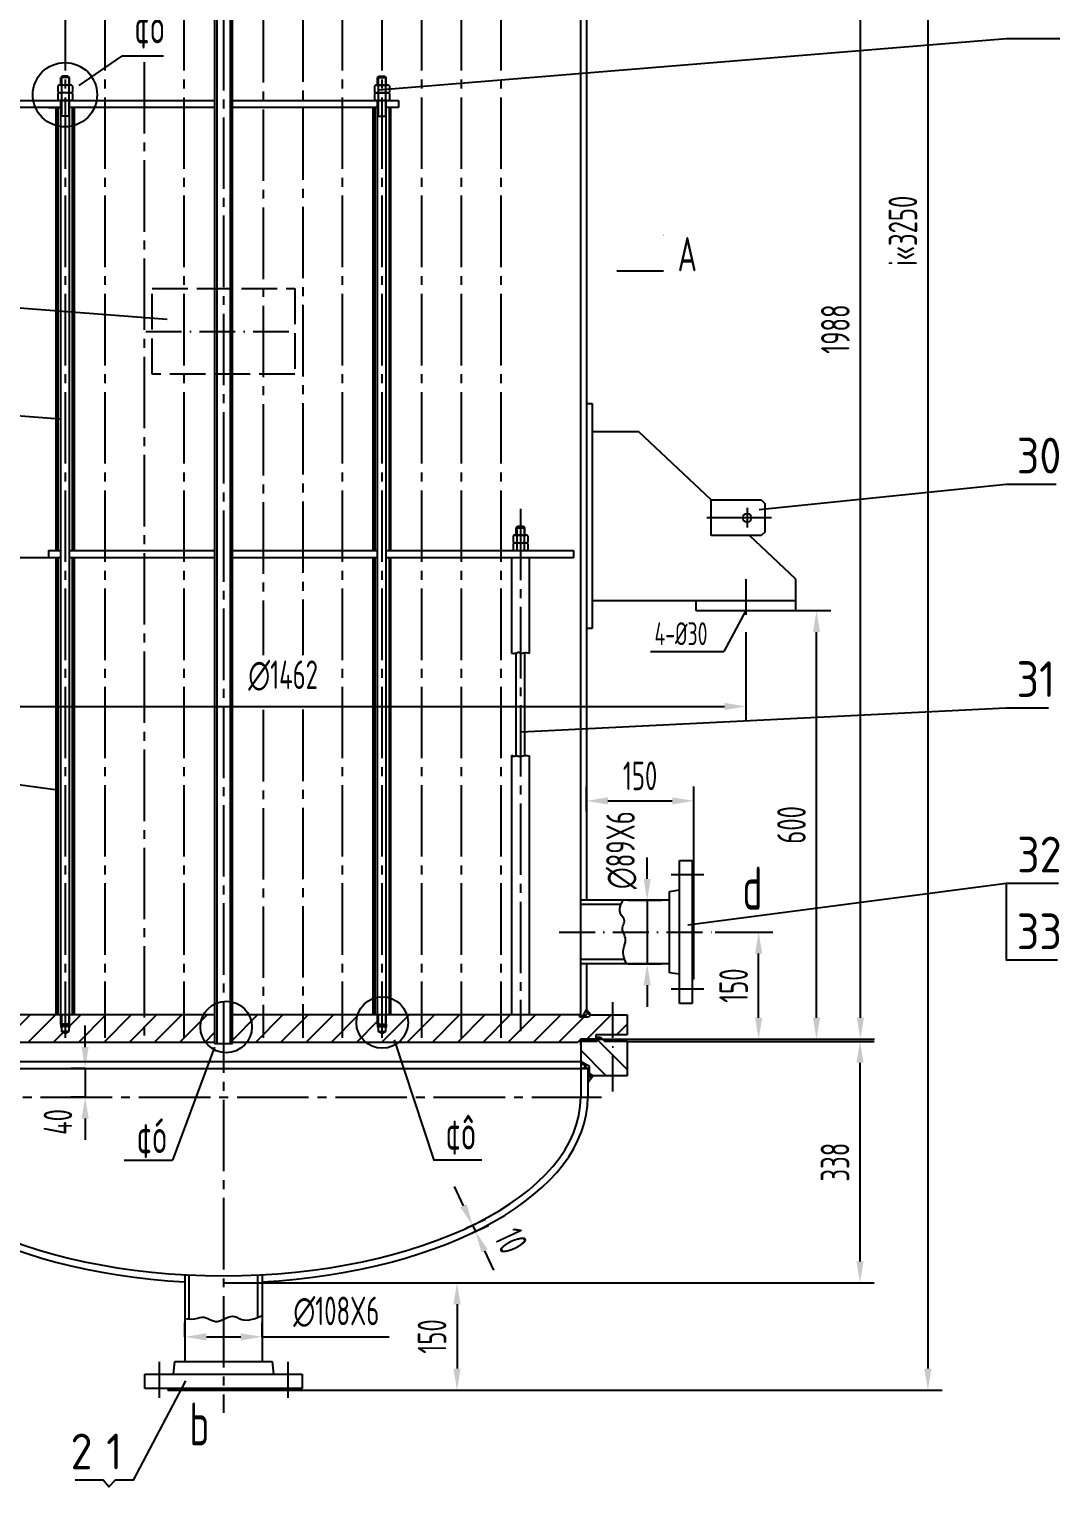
# Model space of a CAD drawing. Extents: x 100 to 6067, y 30 to 8440.
# Drawn here: x 1549 to 2992, y 3656 to 5696 of the extents above; entities that cross this region are included whole.
import ezdxf
from ezdxf.enums import TextEntityAlignment as Align

# ---------------------------------------------------------------- set-up
doc = ezdxf.new("R2010")
doc.units = 0
doc.header["$LTSCALE"] = 10
for name, pattern in [('GEN3', [6.25, 5, -1.25]), ('GEN7', [13.75, 10, -1.25, 1.25, -1.25]), ('GEN7A', [7.5, 5, -1.25, 0, -1.25])]:
    doc.linetypes.add(name, pattern=pattern)
doc.layers.get('0').update_dxf_attribs({"linetype": 'CONTINUOUS'})
doc.layers.get('DEFPOINTS').update_dxf_attribs({"linetype": 'CONTINUOUS'})
for name, color, linetype in [('0N', 7, 'CONTINUOUS'), ('3', 6, 'GEN3'), ('4', 3, 'CONTINUOUS'), ('5', 3, 'CONTINUOUS'), ('6', 2, 'CONTINUOUS'), ('7', 4, 'GEN7'), ('7A', 4, 'GEN7A'), ('8', 1, 'CONTINUOUS')]:
    doc.layers.add(name, color=color, linetype=linetype)
doc.styles.add('HZ', font='geniso', dxfattribs={"width": 0.7, "bigfont": 'hztxt'})
doc.styles.get("Standard").update_dxf_attribs({"font": 'geniso.shx', "bigfont": 'hztxt.shx'})
doc.dimstyles.new('GEN-ISO', dxfattribs={"dimscale": 10, "dimtxt": 4, "dimasz": 3, "dimexe": 2, "dimexo": 0, "dimgap": 1.5, "dimtad": 3, "dimzin": 1, "dimtxsty": 'HZ', "dimcen": 0, "dimclrd": 256, "dimclre": 256, "dimclrt": 2, "dimazin": 3, "dimtp": 0.1, "dimtm": 0.1, "dimtfac": 0.71, "dimtdec": 3, "dimtofl": 0, "dimtmove": 0, "dimatfit": 3, "dimtzin": 0})

# ---------------------------------------------------------------- blocks, each defined once
blk = doc.blocks.new('GENPOS13')
at = {"color": 0}
blk.add_attdef('1GENPOS', (0, 0), '', height=1, dxfattribs=at)
at = {"color": 0, "flags": 1}
for tag, p in [('2GENPOS', (0, -1.5)), ('3GENPOS', (0, -3)), ('4GENPOS', (0, -4.5)), ('5GENPOS', (0, -6)), ('6GENPOS', (0, -7.5)), ('7GENPOS', (0, -9)), ('8GENPOS', (0, -10.5)), ('10GENPOS', (0, -13.5)), ('9GENPOS', (0, -12)), ('11GENPOS', (0, -15)), ('12GENPOS', (0, -16.5)), ('13GENPOS', (0, -18)), ('14GENPOS', (0, -19.5)), ('15GENPOS', (0, -21)), ('16GENPOS', (0, -22.5)), ('17GENPOS', (0, -24)), ('18GENPOS', (0, -25.5)), ('19GENPOS', (0, -27)), ('20GENPOS', (0, -28.5)), ('21GENPOS', (0, -30)), ('22GENPOS', (0, -31.5)), ('23GENPOS', (0, -33)), ('0GENPOS', (0, -34.5))]:
    blk.add_attdef(tag, p, '', height=1, dxfattribs=at)
blk = doc.blocks.new('*X198')
at = {"color": 0}
for p, q in [((7624.2, 6528.2), (7629.7, 6533.6)), ((7629.7, 6526.6), (7624.4, 6531.9)), ((7629.7, 6533.7), (7627.3, 6536)), ((7629.3, 6526.2), (7629.7, 6526.6))]:
    blk.add_line(p, q, dxfattribs=at)
blk = doc.blocks.new('*X196')
at = {"color": 0}
for p, q in [((7632.7, 6438.7), (7626.4, 6445)), ((7628.6, 6440.6), (7635.2, 6447.2)), ((7635.3, 6443.2), (7631.3, 6447.2))]:
    blk.add_line(p, q, dxfattribs=at)
blk = doc.blocks.new('*X199')
at = {"color": 0}
for p, q in [((7627.7, 6517.5), (7629.4, 6519.2)), ((7639.7, 6509.6), (7630, 6519.2)), ((7631.3, 6514.1), (7636.4, 6519.2)), ((7635.8, 6511.5), (7639.7, 6515.4)), ((7639.7, 6516.6), (7637.1, 6519.2))]:
    blk.add_line(p, q, dxfattribs=at)
blk = doc.blocks.new('*X197')
at = {"color": 0}
for p, q in [((7617.7, 6479.2), (7619.7, 6481.2)), ((7637.7, 6479), (7635.5, 6481.2))]:
    blk.add_line(p, q, dxfattribs=at)
blk = doc.blocks.new('*D201')
at = {"linetype": 'BYBLOCK'}
for p, q in [((8732.6, 4714.7), (8732.6, 4744.7)), ((8706.1, 4684.7), (8752.6, 4684.7)), ((8732.6, 4684.7), (8732.6, 4595.7)), ((8706.1, 4595.7), (8752.6, 4595.7)), ((8732.6, 4565.7), (8732.6, 4535.7))]:
    blk.add_line(p, q, dxfattribs=at)
for points in [[(8727.6, 4714.7), (8737.6, 4714.7), (8732.6, 4684.7)], [(8727.6, 4565.7), (8737.6, 4565.7), (8732.6, 4595.7)]]:
    blk.add_solid(points, dxfattribs=at)
at = {"layer": 'DEFPOINTS', "color": 0, "linetype": 'BYBLOCK'}
for p in [(8706.1, 4684.7), (8706.1, 4595.7), (8732.6, 4595.7)]:
    blk.add_point(p, dxfattribs=at)
at = {"color": 2, "linetype": 'BYBLOCK', "insert": (8696.6, 4754.9), "char_height": 40, "attachment_point": 5, "rotation": 90, "style": 'HZ'}
blk.add_mtext('∅89X6', dxfattribs=at)
blk = doc.blocks.new('*D206')
at = {"linetype": 'BYBLOCK'}
for p, q in [((2158.9, 5095.2), (2158.9, 5129.4)), ((2308.9, 4991.8), (2308.9, 5129.4)), ((2188.9, 5109.4), (2278.9, 5109.4))]:
    blk.add_line(p, q, dxfattribs=at)
for points in [[(2188.9, 5114.4), (2188.9, 5104.4), (2158.9, 5109.4)], [(2278.9, 5114.4), (2278.9, 5104.4), (2308.9, 5109.4)]]:
    blk.add_solid(points, dxfattribs=at)
at = {"layer": 'DEFPOINTS', "color": 0, "linetype": 'BYBLOCK'}
for p in [(2308.9, 5109.4), (2158.9, 5095.2), (2308.9, 4991.8)]:
    blk.add_point(p, dxfattribs=at)
at = {"color": 2, "linetype": 'BYBLOCK', "insert": (2233.9, 5144.4), "char_height": 40, "attachment_point": 5, "style": 'HZ'}
blk.add_mtext('150', dxfattribs=at)
blk = doc.blocks.new('*D207')
at = {"linetype": 'BYBLOCK'}
for p, q in [((1457.2, 4764.8), (1457.2, 4794.8)), ((1457.2, 4734.8), (1437.2, 4734.8)), ((1457.2, 4734.8), (1457.2, 4694.8)), ((1457.2, 4694.8), (1437.2, 4694.8)), ((1457.2, 4664.8), (1457.2, 4634.8))]:
    blk.add_line(p, q, dxfattribs=at)
for points in [[(1452.2, 4764.8), (1462.2, 4764.8), (1457.2, 4734.8)], [(1452.2, 4664.8), (1462.2, 4664.8), (1457.2, 4694.8)]]:
    blk.add_solid(points, dxfattribs=at)
at = {"layer": 'DEFPOINTS', "color": 0, "linetype": 'BYBLOCK'}
for p in [(1457.2, 4734.8), (1457.2, 4694.8), (1457.2, 4694.8)]:
    blk.add_point(p, dxfattribs=at)
at = {"color": 2, "linetype": 'BYBLOCK', "insert": (1419.1, 4660), "char_height": 40, "attachment_point": 5, "rotation": 90, "style": 'HZ'}
blk.add_mtext('40', dxfattribs=at)
blk = doc.blocks.new('*D208')
at = {"linetype": 'BYBLOCK'}
for p, q in [((1986.8, 4542.7), (1974.1, 4569.9)), ((1991.1, 4511.6), (2017.6, 4523.9)), ((1995.1, 4502.9), (2021.6, 4515.3)), ((1999.5, 4515.5), (2003.5, 4506.8)), ((2016.2, 4479.7), (2028.9, 4452.5))]:
    blk.add_line(p, q, dxfattribs=at)
for points in [[(1991.3, 4544.8), (1982.3, 4540.6), (1999.5, 4515.5)], [(2020.7, 4481.8), (2011.7, 4477.5), (2003.5, 4506.8)]]:
    blk.add_solid(points, dxfattribs=at)
at = {"layer": 'DEFPOINTS', "color": 0, "linetype": 'BYBLOCK'}
for p in [(1991.1, 4511.6), (1995.1, 4502.9), (2003.5, 4506.8)]:
    blk.add_point(p, dxfattribs=at)
at = {"color": 2, "linetype": 'BYBLOCK', "insert": (2053.4, 4493.7), "char_height": 40, "attachment_point": 5, "rotation": 295.0049, "style": 'HZ'}
blk.add_mtext('10', dxfattribs=at)
blk = doc.blocks.new('*D209')
at = {"linetype": 'BYBLOCK'}
for p, q in [((1596.9, 4359.2), (1596.9, 4379.2)), ((1704.9, 4359.2), (1704.9, 4379.2)), ((1626.9, 4359.2), (1674.9, 4359.2)), ((1704.9, 4359.2), (1882.7, 4359.2))]:
    blk.add_line(p, q, dxfattribs=at)
for points in [[(1626.9, 4364.2), (1626.9, 4354.2), (1596.9, 4359.2)], [(1674.9, 4364.2), (1674.9, 4354.2), (1704.9, 4359.2)]]:
    blk.add_solid(points, dxfattribs=at)
at = {"layer": 'DEFPOINTS', "color": 0, "linetype": 'BYBLOCK'}
for p in [(1596.9, 4359.2), (1704.9, 4359.2), (1704.9, 4359.2)]:
    blk.add_point(p, dxfattribs=at)
at = {"color": 2, "linetype": 'BYBLOCK', "insert": (1808.8, 4394.2), "char_height": 40, "attachment_point": 5, "style": 'HZ'}
blk.add_mtext('∅108X6', dxfattribs=at)
blk = doc.blocks.new('*D210')
at = {"linetype": 'BYBLOCK'}
for p, q in [((1650.9, 4434.8), (1997.7, 4434.8)), ((1977.7, 4404.8), (1977.7, 4314.8)), ((1728.9, 4284.8), (1997.7, 4284.8))]:
    blk.add_line(p, q, dxfattribs=at)
for points in [[(1972.7, 4404.8), (1982.7, 4404.8), (1977.7, 4434.8)], [(1972.7, 4314.8), (1982.7, 4314.8), (1977.7, 4284.8)]]:
    blk.add_solid(points, dxfattribs=at)
at = {"layer": 'DEFPOINTS', "color": 0, "linetype": 'BYBLOCK'}
for p in [(1650.9, 4434.8), (1728.9, 4284.8), (1977.7, 4284.8)]:
    blk.add_point(p, dxfattribs=at)
at = {"color": 2, "linetype": 'BYBLOCK', "insert": (1942.7, 4359.8), "char_height": 40, "attachment_point": 5, "rotation": 90, "style": 'HZ'}
blk.add_mtext('150', dxfattribs=at)
blk = doc.blocks.new('*D211')
at = {"linetype": 'BYBLOCK'}
for p, q in [((2338.9, 4925.8), (2419.8, 4925.8)), ((2399.8, 4805.8), (2399.8, 4895.8)), ((2171.9, 4775.8), (2419.8, 4775.8))]:
    blk.add_line(p, q, dxfattribs=at)
for points in [[(2394.8, 4895.8), (2404.8, 4895.8), (2399.8, 4925.8)], [(2394.8, 4805.8), (2404.8, 4805.8), (2399.8, 4775.8)]]:
    blk.add_solid(points, dxfattribs=at)
at = {"layer": 'DEFPOINTS', "color": 0, "linetype": 'BYBLOCK'}
for p in [(2338.9, 4925.8), (2399.8, 4925.8), (2171.9, 4775.8)]:
    blk.add_point(p, dxfattribs=at)
at = {"color": 2, "linetype": 'BYBLOCK', "insert": (2364.8, 4850.8), "char_height": 40, "attachment_point": 5, "rotation": 90, "style": 'HZ'}
blk.add_mtext('150', dxfattribs=at)
blk = doc.blocks.new('*D212')
at = {"linetype": 'BYBLOCK'}
for p, q in [((2452.1, 5375.8), (2500.8, 5375.8)), ((2480.8, 4805.8), (2480.8, 5345.8)), ((2419.8, 4775.8), (2500.8, 4775.8))]:
    blk.add_line(p, q, dxfattribs=at)
for points in [[(2475.8, 5345.8), (2485.8, 5345.8), (2480.8, 5375.8)], [(2475.8, 4805.8), (2485.8, 4805.8), (2480.8, 4775.8)]]:
    blk.add_solid(points, dxfattribs=at)
at = {"layer": 'DEFPOINTS', "color": 0, "linetype": 'BYBLOCK'}
for p in [(2452.1, 5375.8), (2480.8, 5375.8), (2419.8, 4775.8)]:
    blk.add_point(p, dxfattribs=at)
at = {"color": 2, "linetype": 'BYBLOCK', "insert": (2445.8, 5075.8), "char_height": 40, "attachment_point": 5, "rotation": 90, "style": 'HZ'}
blk.add_mtext('600', dxfattribs=at)
blk = doc.blocks.new('*D214')
at = {"linetype": 'BYBLOCK'}
for p, q in [((1405.9, 5449.8), (804.8, 5449.8)), ((824.8, 4839.8), (824.8, 5419.8)), ((1085.9, 4809.8), (804.8, 4809.8))]:
    blk.add_line(p, q, dxfattribs=at)
for points in [[(819.8, 5419.8), (829.8, 5419.8), (824.8, 5449.8)], [(819.8, 4839.8), (829.8, 4839.8), (824.8, 4809.8)]]:
    blk.add_solid(points, dxfattribs=at)
at = {"layer": 'DEFPOINTS', "color": 0, "linetype": 'BYBLOCK'}
for p in [(824.8, 5449.8), (1405.9, 5449.8), (1085.9, 4809.8)]:
    blk.add_point(p, dxfattribs=at)
at = {"color": 2, "linetype": 'BYBLOCK', "insert": (789.8, 5129.8), "char_height": 40, "attachment_point": 5, "rotation": 90, "style": 'HZ'}
blk.add_mtext('640', dxfattribs=at)
blk = doc.blocks.new('*D215')
at = {"linetype": 'BYBLOCK'}
for p, q in [((1160.9, 6079.8), (804.8, 6079.8)), ((824.8, 5479.8), (824.8, 6049.8)), ((1405.9, 5449.8), (804.8, 5449.8))]:
    blk.add_line(p, q, dxfattribs=at)
for points in [[(819.8, 6049.8), (829.8, 6049.8), (824.8, 6079.8)], [(819.8, 5479.8), (829.8, 5479.8), (824.8, 5449.8)]]:
    blk.add_solid(points, dxfattribs=at)
at = {"layer": 'DEFPOINTS', "color": 0, "linetype": 'BYBLOCK'}
for p in [(824.8, 6079.8), (1160.9, 6079.8), (1405.9, 5449.8)]:
    blk.add_point(p, dxfattribs=at)
at = {"color": 2, "linetype": 'BYBLOCK', "insert": (789.8, 5764.8), "char_height": 40, "attachment_point": 5, "rotation": 90, "style": 'HZ'}
blk.add_mtext('630', dxfattribs=at)
blk = doc.blocks.new('*D219')
at = {"linetype": 'BYBLOCK'}
for p, q in [((919.6, 5345.8), (919.6, 5221.6)), ((2382.1, 5345.8), (2382.1, 5221.6)), ((949.6, 5241.6), (2352.1, 5241.6))]:
    blk.add_line(p, q, dxfattribs=at)
for points in [[(949.6, 5246.6), (949.6, 5236.6), (919.6, 5241.6)], [(2352.1, 5246.6), (2352.1, 5236.6), (2382.1, 5241.6)]]:
    blk.add_solid(points, dxfattribs=at)
at = {"layer": 'DEFPOINTS', "color": 0, "linetype": 'BYBLOCK'}
for p in [(919.6, 5345.8), (2382.1, 5345.8), (2382.1, 5241.6)]:
    blk.add_point(p, dxfattribs=at)
at = {"color": 2, "linetype": 'BYBLOCK', "insert": (1734.3, 5284.7), "char_height": 40, "attachment_point": 5, "style": 'HZ'}
blk.add_mtext('∅1462', dxfattribs=at)
blk = doc.blocks.new('*D220')
at = {"linetype": 'BYBLOCK'}
for p, q in [((2215.9, 4772.8), (2561.7, 4772.8)), ((2541.7, 4464.8), (2541.7, 4742.8)), ((1994.1, 4434.8), (2561.7, 4434.8))]:
    blk.add_line(p, q, dxfattribs=at)
for points in [[(2536.7, 4742.8), (2546.7, 4742.8), (2541.7, 4772.8)], [(2536.7, 4464.8), (2546.7, 4464.8), (2541.7, 4434.8)]]:
    blk.add_solid(points, dxfattribs=at)
at = {"layer": 'DEFPOINTS', "color": 0, "linetype": 'BYBLOCK'}
for p in [(2215.9, 4772.8), (2541.7, 4772.8), (1994.1, 4434.8)]:
    blk.add_point(p, dxfattribs=at)
at = {"color": 2, "linetype": 'BYBLOCK', "insert": (2506.7, 4603.8), "char_height": 40, "attachment_point": 5, "rotation": 90, "style": 'HZ'}
blk.add_mtext('338', dxfattribs=at)
blk = doc.blocks.new('*D221')
at = {"linetype": 'BYBLOCK'}
for p, q in [((2171.9, 6763.8), (2562.2, 6763.8)), ((2542.2, 4805.8), (2542.2, 6733.8)), ((2500.8, 4775.8), (2562.2, 4775.8))]:
    blk.add_line(p, q, dxfattribs=at)
for points in [[(2537.2, 6733.8), (2547.2, 6733.8), (2542.2, 6763.8)], [(2537.2, 4805.8), (2547.2, 4805.8), (2542.2, 4775.8)]]:
    blk.add_solid(points, dxfattribs=at)
at = {"layer": 'DEFPOINTS', "color": 0, "linetype": 'BYBLOCK'}
for p in [(2171.9, 6763.8), (2542.2, 6763.8), (2500.8, 4775.8)]:
    blk.add_point(p, dxfattribs=at)
at = {"color": 2, "linetype": 'BYBLOCK', "insert": (2507.2, 5769.8), "char_height": 40, "attachment_point": 5, "rotation": 90, "style": 'HZ'}
blk.add_mtext('1988', dxfattribs=at)
blk = doc.blocks.new('*D223')
at = {"linetype": 'BYBLOCK'}
for p, q in [((1821.1, 7036.4), (2826.9, 7036.4)), ((2806.9, 7006.4), (2806.9, 3821.4)), ((2167.9, 3791.4), (2826.9, 3791.4))]:
    blk.add_line(p, q, dxfattribs=at)
for points in [[(2801.9, 7006.4), (2811.9, 7006.4), (2806.9, 7036.4)], [(2801.9, 3821.4), (2811.9, 3821.4), (2806.9, 3791.4)]]:
    blk.add_solid(points, dxfattribs=at)
at = {"layer": 'DEFPOINTS', "color": 0, "linetype": 'BYBLOCK'}
for p in [(1821.1, 7036.4), (2167.9, 3791.4), (2806.9, 3791.4)]:
    blk.add_point(p, dxfattribs=at)
at = {"color": 2, "linetype": 'BYBLOCK', "insert": (2771.9, 5413.9), "char_height": 40, "attachment_point": 5, "rotation": 90, "style": 'HZ'}
blk.add_mtext('¡«3250', dxfattribs=at)
blk = doc.blocks.new('*X230')
at = {"color": 0}
for p, q in [((1085.9, 4798.2), (1097.5, 4809.8)), ((1104.8, 4781.8), (1132.8, 4809.8)), ((1134.2, 4775.8), (1168.2, 4809.8)), ((1165.5, 4771.8), (1203.5, 4809.8)), ((1200.9, 4771.8), (1238.9, 4809.8)), ((1236.2, 4771.8), (1274.2, 4809.8)), ((1271.6, 4771.8), (1309.6, 4809.8)), ((1306.9, 4771.8), (1344.9, 4809.8)), ((1342.3, 4771.8), (1380.3, 4809.8)), ((1377.7, 4771.8), (1415.7, 4809.8)), ((1434.2, 4793), (1451, 4809.8)), ((1448.4, 4771.8), (1486.4, 4809.8)), ((1483.7, 4771.8), (1521.7, 4809.8)), ((1519.1, 4771.8), (1557.1, 4809.8)), ((1554.4, 4771.8), (1592.4, 4809.8)), ((1589.8, 4771.8), (1627.8, 4809.8)), ((1413, 4771.8), (1426.6, 4785.3)), ((1625.1, 4771.8), (1638.4, 4785))]:
    blk.add_line(p, q, dxfattribs=at)
blk = doc.blocks.new('*X231')
at = {"color": 0}
for p, q in [((1663.4, 4774.6), (1698.5, 4809.8)), ((1695.9, 4771.8), (1733.9, 4809.8)), ((1731.2, 4771.8), (1769.2, 4809.8)), ((1766.6, 4771.8), (1804.6, 4809.8)), ((1801.9, 4771.8), (1839.9, 4809.8)), ((1837.3, 4771.8), (1866.6, 4801.1)), ((1872.6, 4771.8), (1910.6, 4809.8)), ((1908, 4771.8), (1946, 4809.8)), ((1943.3, 4771.8), (1981.3, 4809.8)), ((1978.7, 4771.8), (2016.7, 4809.8)), ((2014.1, 4771.8), (2052.1, 4809.8)), ((2049.4, 4771.8), (2087.4, 4809.8)), ((2084.8, 4771.8), (2122.8, 4809.8)), ((2120.1, 4771.8), (2155.1, 4806.8)), ((2159.5, 4775.8), (2193.5, 4809.8)), ((2200.8, 4781.8), (2215.9, 4796.8))]:
    blk.add_line(p, q, dxfattribs=at)
blk = doc.blocks.new('*X233')
at = {"color": 0}
for p, q in [((2215.9, 4733.6), (2173.4, 4776.1)), ((2186.5, 4724.8), (2150.9, 4760.4)), ((2215.9, 4771.8), (2214.9, 4772.8))]:
    blk.add_line(p, q, dxfattribs=at)

msp = doc.modelspace()

# ---------------------------------------------------------------- linework, layer by layer
for p, q in [((1808.5619, 6276.3842), (1808.5619, 4276.3842)), ((1811.5619, 6276.3842), (1811.5619, 4276.3842)), ((1830.5619, 6276.3842), (1830.5619, 4276.3842)), ((1833.5619, 4276.3842), (1833.5619, 6276.3842)), ((2321.0619, 4313.3842), (2321.0619, 6239.3842)), ((2329.0619, 6228.9919), (2329.0619, 4476.8842)), ((1595.3594, 5630.3842), (1593.3594, 5628.3842)), ((1605.3594, 5628.3842), (1593.3594, 5628.3842)), ((1593.3594, 5617.9842), (1593.3594, 5628.3842)), ((1603.3594, 5630.3842), (1595.3594, 5630.3842)), ((1605.3594, 5628.3842), (1603.3594, 5630.3842)), ((1605.3594, 5617.9842), (1605.3594, 5628.3842)), ((2036.7644, 5628.3842), (2038.7644, 5630.3842)), ((2036.7644, 5617.9842), (2036.7644, 5628.3842)), ((2036.7644, 5628.3842), (2048.7644, 5628.3842)), ((2038.7644, 5630.3842), (2046.7644, 5630.3842)), ((2046.7644, 5630.3842), (2048.7644, 5628.3842)), ((2048.7644, 5617.9842), (2048.7644, 5628.3842)), ((1331.0619, 5596.3842), (1808.5619, 5596.3842)), ((1593.3594, 4303.3842), (1593.3594, 5596.3842)), ((1605.3594, 4303.3842), (1605.3594, 5596.3842)), ((1833.5619, 5596.3842), (2066.0619, 5596.3842)), ((2036.7644, 4303.3842), (2036.7644, 5596.3842)), ((2048.7644, 4303.3842), (2048.7644, 5596.3842)), ((2066.0619, 5596.3842), (2066.0619, 5586.3842)), ((1593.3594, 5586.3842), (1331.0619, 5586.3842)), ((1576.0619, 5586.3842), (1593.3594, 5586.3842)), ((1586.8594, 4966.3842), (1586.8594, 5586.3842)), ((1589.3594, 5586.3842), (1589.3594, 4966.3842)), ((1605.3594, 5574.3842), (1593.3594, 5574.3842)), ((1808.5619, 5586.3842), (1605.3594, 5586.3842)), ((1609.3594, 5586.3842), (1609.3594, 4966.3842)), ((1611.8594, 5586.3842), (1611.8594, 4966.3842)), ((2036.7644, 5586.3842), (1833.5619, 5586.3842)), ((2030.2644, 5586.3842), (2030.2644, 4966.3842)), ((2032.7644, 5586.3842), (2032.7644, 4966.3842)), ((2036.7644, 5574.3842), (2048.7644, 5574.3842)), ((2066.0619, 5586.3842), (2048.7644, 5586.3842)), ((2052.7644, 5586.3842), (2052.7644, 4966.3842)), ((2055.2644, 4966.3842), (2055.2644, 5586.3842)), ((2436.8483, 5357.5396), (2371.3434, 5357.5396)), ((2329.0619, 5172.3842), (2337.0619, 5172.3842)), ((2337.0619, 5172.3842), (2337.0619, 4857.3842)), ((2402.2918, 5132.3842), (2337.0619, 5132.3842)), ((2503.7481, 5037.3842), (2402.2918, 5132.3842)), ((2503.7481, 4987.3842), (2503.7481, 5037.3842)), ((2503.7481, 5037.3842), (2573.7481, 5037.3842)), ((2573.7481, 5037.3842), (2578.7481, 5032.3842)), ((2578.7481, 5032.3842), (2578.7481, 4992.3842)), ((2230.7541, 4998.3842), (2232.7541, 5000.3842)), ((2232.7541, 5000.3842), (2240.7541, 5000.3842)), ((2240.7541, 5000.3842), (2242.7541, 4998.3842)), ((2230.7541, 4987.9842), (2230.7541, 4998.3842)), ((2230.7541, 4998.3842), (2242.7541, 4998.3842)), ((2242.7541, 4987.9842), (2242.7541, 4998.3842)), ((2573.7481, 4987.3842), (2503.7481, 4987.3842)), ((2622.2918, 4926.3842), (2557.1462, 4987.3842)), ((2578.7481, 4992.3842), (2573.7481, 4987.3842)), ((1576.0619, 4966.3842), (1593.3594, 4966.3842)), ((1576.0619, 4966.3842), (1576.0619, 4956.3842)), ((1605.3594, 4966.3842), (1808.5619, 4966.3842)), ((1833.5619, 4966.3842), (2036.7644, 4966.3842)), ((2048.7644, 4966.3842), (2311.0619, 4966.3842)), ((2311.0619, 4966.3842), (2311.0619, 4956.3842)), ((1593.3594, 4956.3842), (1576.0619, 4956.3842)), ((1586.8594, 4316.3842), (1586.8594, 4956.3842)), ((1589.3594, 4956.3842), (1589.3594, 4316.3842)), ((1808.5619, 4956.3842), (1605.3594, 4956.3842)), ((1609.3594, 4956.3842), (1609.3594, 4316.3842)), ((1611.8594, 4956.3842), (1611.8594, 4316.3842)), ((2036.7644, 4956.3842), (1833.5619, 4956.3842)), ((2030.2644, 4956.3842), (2030.2644, 4316.3842)), ((2032.7644, 4956.3842), (2032.7644, 4316.3842)), ((2311.0619, 4956.3842), (2048.7644, 4956.3842)), ((2052.7644, 4956.3842), (2052.7644, 4316.3842)), ((2055.2644, 4316.3842), (2055.2644, 4956.3842)), ((2224.2541, 4956.3842), (2224.2541, 4822.7568)), ((2249.2541, 4822.8825), (2249.2541, 4956.3842)), ((2622.2918, 4882.3842), (2622.2918, 4926.3842)), ((2337.0619, 4896.3842), (2622.2918, 4896.3842)), ((2482.2918, 4896.3842), (2482.2918, 4882.3842)), ((2482.2918, 4882.3842), (2622.2918, 4882.3842)), ((2337.0619, 4857.3842), (2329.0619, 4857.3842)), ((2230.7541, 4679.2986), (2230.7541, 4823.1011)), ((2242.7541, 4679.5477), (2242.7541, 4823.4478)), ((2224.2541, 4679.8749), (2224.2541, 4316.3842)), ((2249.2541, 4316.3842), (2249.2541, 4679.077)), ((2459.0619, 4332.3842), (2459.0619, 4532.3842)), ((2459.0619, 4532.3842), (2477.0619, 4532.3842)), ((2477.0619, 4532.3842), (2477.0619, 4332.3842)), ((2445.0619, 4489.3842), (2459.0619, 4491.3842)), ((2445.0619, 4375.3842), (2445.0619, 4489.3842)), ((2477.0619, 4498.3842), (2479.0619, 4498.3842)), ((2479.0619, 4498.3842), (2479.0619, 4366.3842)), ((2445.0619, 4476.8842), (2321.0619, 4476.8842)), ((2377.2781, 4470.8842), (2321.0619, 4470.8842)), ((2382.4537, 4393.8842), (2321.0619, 4393.8842)), ((2445.0619, 4387.8842), (2321.0619, 4387.8842)), ((2329.0619, 4387.8842), (2329.0619, 4323.7765)), ((2459.0619, 4373.3842), (2445.0619, 4375.3842)), ((2477.0619, 4366.3842), (2479.0619, 4366.3842)), ((2477.0619, 4332.3842), (2459.0619, 4332.3842)), ((1808.5619, 4316.3842), (1322.5619, 4316.3842)), ((2319.5619, 4316.3842), (1833.5619, 4316.3842)), ((2319.5619, 4313.3842), (2319.5619, 4316.3842)), ((2332.0619, 4313.3842), (2319.5619, 4313.3842)), ((2323.0619, 4313.3842), (2329.0619, 4323.7765)), ((2335.0619, 4316.3842), (2329.0619, 4323.7765)), ((2335.0619, 4316.3842), (2332.0619, 4313.3842)), ((2335.0619, 4316.3842), (2386.0619, 4316.3842)), ((2386.0619, 4316.3842), (2386.0619, 4288.3842)), ((1595.3594, 4301.3842), (1593.3594, 4303.3842)), ((1605.3594, 4303.3842), (1593.3594, 4303.3842)), ((1605.3594, 4300.3842), (1593.3594, 4300.3842)), ((1594.3064, 4302.4372), (1594.3064, 4293.3842)), ((1604.4124, 4293.3842), (1594.3064, 4293.3842)), ((1599.3594, 4290.4668), (1594.3064, 4293.3842)), ((1603.3594, 4301.3842), (1595.3594, 4301.3842)), ((1599.3594, 4290.4668), (1604.4124, 4293.3842)), ((1603.3594, 4301.3842), (1605.3594, 4303.3842)), ((1604.4124, 4302.4372), (1604.4124, 4293.3842)), ((2036.7644, 4303.3842), (2048.7644, 4303.3842)), ((2038.7644, 4301.3842), (2036.7644, 4303.3842)), ((2036.7644, 4300.3842), (2048.7644, 4300.3842)), ((2037.7114, 4302.4372), (2037.7114, 4293.3842)), ((2037.7114, 4293.3842), (2047.8174, 4293.3842)), ((2042.7644, 4290.4668), (2037.7114, 4293.3842)), ((2038.7644, 4301.3842), (2046.7644, 4301.3842)), ((2042.7644, 4290.4668), (2047.8174, 4293.3842)), ((2046.7644, 4301.3842), (2048.7644, 4303.3842)), ((2047.8174, 4302.4372), (2047.8174, 4293.3842)), ((2386.0619, 4288.3842), (2342.0619, 4288.3842)), ((2342.0619, 4288.3842), (2342.0619, 4282.3842)), ((2342.0619, 4285.3842), (2348.5619, 4285.3842)), ((2343.5619, 4285.3842), (2343.5619, 4279.3842)), ((2348.5619, 4285.3842), (2354.5619, 4279.3842)), ((1325.0619, 4278.3842), (1808.5619, 4278.3842)), ((1808.5619, 4276.3842), (1833.5619, 4276.3842)), ((1833.5619, 4278.3842), (2317.0619, 4278.3842)), ((2321.0619, 4282.3842), (2317.0619, 4278.3842)), ((2343.5619, 4279.3842), (2318.0619, 4279.3842)), ((2342.0619, 4282.3842), (2321.0619, 4282.3842)), ((2321.0619, 4274.3842), (2321.0619, 4279.3842)), ((2321.0619, 4279.3842), (2321.0619, 4201.3842)), ((2386.0619, 4279.3842), (2354.5619, 4279.3842)), ((2386.0619, 4279.3842), (2386.0619, 4231.3842)), ((1321.0619, 4251.3124), (2321.0619, 4251.3124)), ((2333.0619, 4244.3842), (2321.0619, 4251.3124)), ((2333.0619, 4234.3842), (2333.0619, 4244.3842)), ((1309.0619, 4241.3842), (2333.0619, 4241.3842)), ((2331.0619, 4241.3842), (2331.0619, 4201.3842)), ((2331.0619, 4234.3842), (2333.0619, 4234.3842)), ((2338.2581, 4231.3842), (2331.0619, 4221.3842)), ((2333.0619, 4234.3842), (2338.2581, 4231.3842)), ((2386.0619, 4231.3842), (2338.2581, 4231.3842)), ((1767.0619, 3952.8465), (1767.0619, 3831.3842)), ((1773.0619, 3890.7217), (1773.0619, 3952.5389)), ((1869.0619, 3893.1074), (1869.0619, 3952.5389)), ((1875.0619, 3952.8465), (1875.0619, 3831.3842)), ((1751.0619, 3813.3842), (1753.0619, 3831.3842)), ((1753.0619, 3831.3842), (1889.0619, 3831.3842)), ((1889.0619, 3831.3842), (1891.0619, 3813.3842)), ((1711.0619, 3813.3842), (1931.0619, 3813.3842)), ((1711.0619, 3793.3842), (1711.0619, 3813.3842)), ((1931.0619, 3813.3842), (1931.0619, 3793.3842)), ((1931.0619, 3793.3842), (1711.0619, 3793.3842)), ((1743.0619, 3793.3842), (1743.0619, 3791.3842)), ((1743.0619, 3791.3842), (1899.0619, 3791.3842)), ((1899.0619, 3791.3842), (1899.0619, 3793.3842))]:
    msp.add_line(p, q)
msp.add_lwpolyline([(2343.0619, 4279.3842), (2323.0619, 4279.3842), (2323.0619, 4282.3842), (2343.0619, 4282.3842)], close=True)
msp.add_circle((2553.7481, 5012.3842), 6)
for major_axis, ratio, start_param, end_param in [((510, 0), 0.509803922, 3.141592654, 4.60630778), ((500, 0), 0.5, 3.141592654, 6.283185307), ((510, 0), 0.509803922, -1.464715127, 0)]:
    msp.add_ellipse((1821.0619, 4201.3842), major_axis=major_axis, ratio=ratio, start_param=start_param, end_param=end_param)
at = {"layer": '0N'}
for p, q in [((1588.9644, 5617.0924), (1588.9644, 5608.0759)), ((1607.1557, 5617.9842), (1591.5632, 5617.9842)), ((1594.1619, 5617.0924), (1594.1619, 5608.0759)), ((1604.5569, 5617.0924), (1604.5569, 5608.0759)), ((1609.7544, 5617.0924), (1609.7544, 5608.0759)), ((2032.3694, 5617.0924), (2032.3694, 5608.0759)), ((2034.9682, 5617.9842), (2050.5607, 5617.9842)), ((2037.5669, 5617.0924), (2037.5669, 5608.0759)), ((2047.9619, 5617.0924), (2047.9619, 5608.0759)), ((2053.1594, 5617.0924), (2053.1594, 5608.0759)), ((1588.9644, 5606.2924), (1588.9644, 5597.2759)), ((1607.1557, 5607.1842), (1591.5632, 5607.1842)), ((1607.1557, 5607.1842), (1591.5632, 5607.1842)), ((1607.1557, 5596.3842), (1591.5632, 5596.3842)), ((1594.1619, 5606.2924), (1594.1619, 5597.2759)), ((1604.5569, 5606.2924), (1604.5569, 5597.2759)), ((1609.7544, 5606.2924), (1609.7544, 5597.2759)), ((2032.3694, 5606.2924), (2032.3694, 5597.2759)), ((2034.9682, 5607.1842), (2050.5607, 5607.1842)), ((2034.9682, 5607.1842), (2050.5607, 5607.1842)), ((2034.9682, 5596.3842), (2050.5607, 5596.3842)), ((2037.5669, 5606.2924), (2037.5669, 5597.2759)), ((2047.9619, 5606.2924), (2047.9619, 5597.2759)), ((2053.1594, 5606.2924), (2053.1594, 5597.2759)), ((2226.3591, 4987.0924), (2226.3591, 4978.0759)), ((2228.9579, 4987.9842), (2244.5504, 4987.9842)), ((2231.5566, 4987.0924), (2231.5566, 4978.0759)), ((2241.9516, 4987.0924), (2241.9516, 4978.0759)), ((2247.1491, 4987.0924), (2247.1491, 4978.0759)), ((2226.3591, 4976.2924), (2226.3591, 4967.2759)), ((2228.9579, 4977.1842), (2244.5504, 4977.1842)), ((2228.9579, 4977.1842), (2244.5504, 4977.1842)), ((2228.9579, 4966.3842), (2244.5504, 4966.3842)), ((2231.5566, 4976.2924), (2231.5566, 4967.2759)), ((2241.9516, 4976.2924), (2241.9516, 4967.2759)), ((2247.1491, 4976.2924), (2247.1491, 4967.2759))]:
    msp.add_line(p, q, dxfattribs=at)
for centre, radius, start, end in [((1591.5632, 5613.7517), 4.2325, 90, 127.8788795), ((1591.5632, 5613.7517), 4.2325, 52.1211205, 90), ((1599.3594, 5602.3917), 15.5925, 70.5287794, 109.4712206), ((1607.1557, 5613.7517), 4.2325, 90, 127.8788795), ((1607.1557, 5613.7517), 4.2325, 52.1211205, 90), ((2034.9682, 5613.7517), 4.2325, 90, 127.8788795), ((2034.9682, 5613.7517), 4.2325, 52.1211205, 90), ((2042.7644, 5602.3917), 15.5925, 70.5287794, 109.4712206), ((2050.5607, 5613.7517), 4.2325, 90, 127.8788795), ((2050.5607, 5613.7517), 4.2325, 52.1211205, 90), ((1591.5632, 5611.4167), 4.2325, 232.1211205, 270), ((1591.5632, 5602.9517), 4.2325, 90, 127.8788795), ((1591.5632, 5600.6167), 4.2325, 232.1211205, 270), ((1591.5632, 5611.4167), 4.2325, 270, 307.8788795), ((1591.5632, 5602.9517), 4.2325, 52.1211205, 90), ((1591.5632, 5600.6167), 4.2325, 270, 307.8788795), ((1599.3594, 5622.7767), 15.5925, 250.5287794, 289.4712206), ((1599.3594, 5591.5917), 15.5925, 70.5287794, 109.4712206), ((1599.3594, 5611.9767), 15.5925, 250.5287794, 289.4712206), ((1607.1557, 5611.4167), 4.2325, 232.1211205, 270), ((1607.1557, 5602.9517), 4.2325, 90, 127.8788795), ((1607.1557, 5600.6167), 4.2325, 232.1211205, 270), ((1607.1557, 5611.4167), 4.2325, 270, 307.8788795), ((1607.1557, 5602.9517), 4.2325, 52.1211205, 90), ((1607.1557, 5600.6167), 4.2325, 270, 307.8788795), ((2034.9682, 5611.4167), 4.2325, 232.1211205, 270), ((2034.9682, 5602.9517), 4.2325, 90, 127.8788795), ((2034.9682, 5600.6167), 4.2325, 232.1211205, 270), ((2034.9682, 5611.4167), 4.2325, 270, 307.8788795), ((2034.9682, 5602.9517), 4.2325, 52.1211205, 90), ((2034.9682, 5600.6167), 4.2325, 270, 307.8788795), ((2042.7644, 5622.7767), 15.5925, 250.5287794, 289.4712206), ((2042.7644, 5591.5917), 15.5925, 70.5287794, 109.4712206), ((2042.7644, 5611.9767), 15.5925, 250.5287794, 289.4712206), ((2050.5607, 5611.4167), 4.2325, 232.1211205, 270), ((2050.5607, 5602.9517), 4.2325, 90, 127.8788795), ((2050.5607, 5600.6167), 4.2325, 232.1211205, 270), ((2050.5607, 5611.4167), 4.2325, 270, 307.8788795), ((2050.5607, 5602.9517), 4.2325, 52.1211205, 90), ((2050.5607, 5600.6167), 4.2325, 270, 307.8788795), ((2228.9579, 4983.7517), 4.2325, 90, 127.8788795), ((2228.9579, 4983.7517), 4.2325, 52.1211205, 90), ((2236.7541, 4972.3917), 15.5925, 70.5287794, 109.4712206), ((2244.5504, 4983.7517), 4.2325, 90, 127.8788795), ((2244.5504, 4983.7517), 4.2325, 52.1211205, 90), ((2228.9579, 4981.4167), 4.2325, 232.1211205, 270), ((2228.9579, 4972.9517), 4.2325, 90, 127.8788795), ((2228.9579, 4970.6167), 4.2325, 232.1211205, 270), ((2228.9579, 4981.4167), 4.2325, 270, 307.8788795), ((2228.9579, 4972.9517), 4.2325, 52.1211205, 90), ((2228.9579, 4970.6167), 4.2325, 270, 307.8788795), ((2236.7541, 4992.7767), 15.5925, 250.5287794, 289.4712206), ((2236.7541, 4961.5917), 15.5925, 70.5287794, 109.4712206), ((2236.7541, 4981.9767), 15.5925, 250.5287794, 289.4712206), ((2244.5504, 4981.4167), 4.2325, 232.1211205, 270), ((2244.5504, 4972.9517), 4.2325, 90, 127.8788795), ((2244.5504, 4970.6167), 4.2325, 232.1211205, 270), ((2244.5504, 4981.4167), 4.2325, 270, 307.8788795), ((2244.5504, 4972.9517), 4.2325, 52.1211205, 90), ((2244.5504, 4970.6167), 4.2325, 270, 307.8788795)]:
    msp.add_arc(centre, radius, start, end, dxfattribs=at)
at = {"layer": '3'}
for p, q in [((1721.0619, 5333.1992), (1921.0619, 5333.1992)), ((1721.0619, 5213.1992), (1721.0619, 5333.1992)), ((1921.0619, 5333.1992), (1921.0619, 5213.1992)), ((1921.0619, 5213.1992), (1721.0619, 5213.1992))]:
    msp.add_line(p, q, dxfattribs=at)
at = {"layer": '4'}
for p, q in [((1619.0891, 5617.2781), (1678.6032, 5658.6007)), ((1737.0448, 5658.6007), (1678.6032, 5658.6007)), ((1594.3064, 5629.3312), (1594.3064, 5617.9842)), ((1604.4124, 5629.3312), (1604.4124, 5617.9842)), ((2037.7114, 5629.3312), (2037.7114, 5617.9842)), ((2047.8174, 5629.3312), (2047.8174, 5617.9842)), ((1594.3064, 5596.3842), (1594.3064, 5574.3842)), ((1604.4124, 5596.3842), (1604.4124, 5574.3842)), ((2037.7114, 5596.3842), (2037.7114, 5574.3842)), ((2047.8174, 5596.3842), (2047.8174, 5574.3842)), ((2231.7011, 4999.3312), (2231.7011, 4987.9842)), ((2241.8071, 4999.3312), (2241.8071, 4987.9842)), ((2552.2918, 4882.3842), (2521.5328, 4825.0207)), ((2521.4609, 4824.8867), (2418.4459, 4824.8867)), ((1594.3064, 4316.3842), (1594.3064, 4302.4372)), ((1604.4124, 4316.3842), (1604.4124, 4302.4372)), ((2037.7114, 4316.3842), (2037.7114, 4302.4372)), ((2047.8174, 4316.3842), (2047.8174, 4302.4372)), ((1593.3594, 4303.3842), (1593.3594, 4300.3842)), ((1593.3594, 4300.3842), (1594.3064, 4298.0742)), ((1605.3594, 4300.3842), (1604.4124, 4298.0742)), ((1605.3594, 4303.3842), (1605.3594, 4300.3842)), ((2036.7644, 4303.3842), (2036.7644, 4300.3842)), ((2036.7644, 4300.3842), (2037.7114, 4298.0742)), ((2048.7644, 4300.3842), (2047.8174, 4298.0742)), ((2048.7644, 4303.3842), (2048.7644, 4300.3842)), ((1808.385, 4271.4154), (1749.743, 4113.1977)), ((2060.0353, 4281.4233), (2115.2568, 4113.1977)), ((1682.0669, 4112.9261), (1749.743, 4113.1977)), ((2115.1374, 4113.5614), (2182.8134, 4113.833))]:
    msp.add_line(p, q, dxfattribs=at)
for points in [[(2224.2541, 4822.7568), (2224.9438, 4822.6215), (2227.1244, 4822.4887), (2228.9152, 4822.6377), (2230.3723, 4822.968), (2231.5514, 4823.379), (2232.5083, 4823.7701), (2233.299, 4824.0407), (2233.976, 4824.1157), (2234.5785, 4824.0215), (2235.1423, 4823.8102), (2235.7033, 4823.5337), (2236.2973, 4823.244), (2236.9601, 4822.9929), (2237.7277, 4822.8324), (2238.6359, 4822.8145), (2239.7196, 4822.9652), (2241.0109, 4823.2066), (2242.5408, 4823.4346), (2244.3404, 4823.5455), (2246.4409, 4823.4354), (2248.8733, 4823.0002), (2249.2541, 4822.8825)], [(2224.2541, 4679.8749), (2224.3094, 4679.8201), (2225.4449, 4679.0651), (2226.4911, 4678.687), (2227.4565, 4678.5957), (2228.3501, 4678.7012), (2229.1804, 4678.9133), (2229.9562, 4679.142), (2230.6862, 4679.2972), (2231.3817, 4679.3112), (2232.0641, 4679.2058), (2232.7575, 4679.0253), (2233.4859, 4678.8138), (2234.2733, 4678.6156), (2235.1437, 4678.4749), (2236.1212, 4678.4358), (2237.2296, 4678.5426), (2238.4997, 4678.8134), (2239.9885, 4679.1609), (2241.7596, 4679.4719), (2243.8767, 4679.6332), (2246.4033, 4679.5314), (2249.2541, 4679.077)], [(2385.3961, 4387.8842), (2385.2708, 4388.0675), (2382.2609, 4394.2822), (2380.7649, 4399.6796), (2380.4276, 4404.3697), (2380.8937, 4408.4627), (2381.8077, 4412.0688), (2382.8145, 4415.2981), (2383.5586, 4418.2608), (2383.7668, 4421.0501), (2383.4941, 4423.6923), (2382.8773, 4426.1965), (2382.0535, 4428.572), (2381.1597, 4430.8281), (2380.3329, 4432.974), (2379.7099, 4435.0191), (2379.4279, 4436.9725), (2379.5757, 4438.8456), (2380.05, 4440.658), (2380.6994, 4442.4313), (2381.3724, 4444.1871), (2381.9178, 4445.947), (2382.184, 4447.7326), (2382.0197, 4449.5656), (2381.2735, 4451.4675), (2379.8919, 4453.4844), (2378.2126, 4455.7597), (2376.6713, 4458.4613), (2375.7037, 4461.7568), (2375.7454, 4465.8141), (2377.2321, 4470.8011), (2380.5988, 4476.8842)], [(1767.0619, 3891.6262), (1770.7097, 3890.8315), (1776.0177, 3890.5837), (1780.5596, 3891.0764), (1784.4796, 3891.9434), (1787.9217, 3892.8181), (1791.0297, 3893.3345), (1793.9309, 3893.2176), (1796.6841, 3892.5586), (1799.3312, 3891.5399), (1801.9144, 3890.3443), (1804.4754, 3889.1541), (1807.0563, 3888.1522), (1809.699, 3887.5209), (1812.4456, 3887.4429), (1815.3254, 3888.0341), (1818.3182, 3889.1441), (1821.3913, 3890.5558), (1824.5119, 3892.052), (1827.6473, 3893.4157), (1830.7648, 3894.4298), (1833.8317, 3894.8772), (1836.8151, 3894.5407), (1839.7491, 3893.3314), (1842.9343, 3891.6724), (1846.7383, 3890.1148), (1851.5284, 3889.2099), (1857.672, 3889.5089), (1865.5366, 3891.563), (1875.0619, 3895.736)]]:
    msp.add_lwpolyline(points, dxfattribs=at)
for centre, radius in [((1599.1749, 5604.4842), 45), ((1824.8627, 4299.6291), 36.0685), ((2043.2157, 4305.775), 36.0685)]:
    msp.add_circle(centre, radius, dxfattribs=at)
at = {"layer": '5'}
for points in [[(2038.4034, 5611.2427), (2916.7234, 5683.3142), (2991.5728, 5683.3142)], [(1742.197, 5290.0315), (830.2163, 5359.9485), (780.2163, 5359.9485)], [(1592.1417, 5150.3372), (830.8381, 5209.2694), (770.7987, 5209.2694)], [(2570.6691, 5024.0526), (2916.2958, 5059.3499), (2986.3352, 5059.3499)], [(1588.6464, 4630.9269), (829.5371, 4734.3997), (794.5371, 4734.3997)], [(2237.9072, 4712.7086), (2915.9026, 4746.4695), (2975.9026, 4746.4695)], [(2470.9136, 4442.479), (2916.7776, 4500.9292), (2989.7805, 4500.9292)], [(2916.27, 4501.3351), (2916.27, 4393.3646), (2988.3411, 4393.3646)], [(1767.6778, 3804.3221), (1694.4331, 3665.4015), (1669.4331, 3665.4015)], [(1669.5253, 3665.4141), (1660.7751, 3655.8865), (1652.6499, 3665.4141), (1613.3773, 3665.4141)]]:
    msp.add_lwpolyline(points, dxfattribs=at)
msp.add_lwpolyline([(2437.0498, 5407.6382, 0, 10.0406, 0), (2436.8354, 5377.639, 0, 0, 0), (2436.8483, 5357.5396, 0, 0, 0)], format="xyseb", dxfattribs=at)
at = {"layer": '7'}
for p, q in [((1821.0619, 7085.2123), (1821.0619, 3759.5696)), ((1599.3594, 6288.172), (1599.3594, 4284.4038)), ((1654.785, 6288.172), (1654.785, 4284.4038)), ((1765.6363, 6288.172), (1765.6363, 4284.4038)), ((1987.3388, 6288.172), (1987.3388, 4284.4038)), ((2042.7644, 6288.172), (2042.7644, 4284.4038)), ((2098.1901, 6288.172), (2098.1901, 4284.4038)), ((2153.6157, 6288.172), (2153.6157, 4284.4038)), ((2209.0413, 6288.172), (2209.0413, 4284.4038)), ((1876.4875, 5721.5022), (1876.4875, 4820.1869)), ((1931.9132, 5722.7013), (1931.9132, 4820.1869)), ((1710.2107, 5650.2553), (1710.2107, 4284.4038)), ((2236.7541, 5024.9472), (2236.7541, 4293.5386)), ((2553.7481, 5026.0331), (2553.7481, 4998.7353)), ((2588.2238, 5012.3842), (2497.6056, 5012.3842)), ((1876.4875, 4743.2947), (1876.4875, 4284.4038)), ((1931.9132, 4743.8539), (1931.9132, 4284.4038)), ((1290.1322, 4201.3842), (2349.99, 4201.3842))]:
    msp.add_line(p, q, dxfattribs=at)
at = {"layer": '7A'}
for p, q in [((1712.3299, 5273.1992), (1928.7594, 5273.1992)), ((2552.2918, 4926.3842), (2552.2918, 4852.3842)), ((2493.5048, 4512.3842), (2447.8038, 4512.3842)), ((2291.0619, 4432.3842), (2509.0619, 4432.3842)), ((2366.0619, 4209.0698), (2366.0619, 4346.3842)), ((2493.5048, 4352.3842), (2447.8038, 4352.3842)), ((1731.0619, 3830.6444), (1731.0619, 3772.0077)), ((1911.0619, 3830.6444), (1911.0619, 3772.0077))]:
    msp.add_line(p, q, dxfattribs=at)

# ---------------------------------------------------------------- block references
at = {"layer": '6', "color": 7}
ref = msp.add_blockref('GENPOS13', (2931.2958, 5074.3499), dxfattribs=dict(at, xscale=8, yscale=8, zscale=8))
ref.add_attrib('1GENPOS', '30', (2931.2958, 5074.3499), dxfattribs={"layer": '0', "color": 0, "height": 50})
ref = msp.add_blockref('GENPOS13', (2930.9026, 4761.4695), dxfattribs=dict(at, xscale=8, yscale=8, zscale=8))
ref.add_attrib('1GENPOS', '31', (2930.9026, 4761.4695), dxfattribs={"layer": '0', "color": 0, "height": 50})
ref = msp.add_blockref('GENPOS13', (2931.7776, 4515.9292), dxfattribs=dict(at, xscale=8, yscale=8, zscale=8))
ref.add_attrib('1GENPOS', '32', (2931.7776, 4515.9292), dxfattribs={"layer": '0', "color": 0, "height": 50})
ref = msp.add_blockref('GENPOS13', (2931.27, 4408.3646), dxfattribs=dict(at, xscale=8, yscale=8, zscale=8))
ref.add_attrib('1GENPOS', '33', (2931.27, 4408.3646), dxfattribs={"layer": '0', "color": 0, "height": 50})
ref = msp.add_blockref('GENPOS13', (1613.3773, 3680.4141), dxfattribs=dict(at, xscale=8, yscale=8, zscale=8))
ref.add_attrib('1GENPOS', '2', dxfattribs={"layer": '0', "color": 0, "height": 50}).set_placement((1637.6499, 3680.4141), align=Align.RIGHT)
ref = msp.add_blockref('GENPOS13', (1669.4331, 3680.4015), dxfattribs=dict(at, xscale=8, yscale=8, zscale=8))
ref.add_attrib('1GENPOS', '1', dxfattribs={"layer": '0', "color": 0, "height": 50}).set_placement((1679.4331, 3680.4015), align=Align.RIGHT)
at = {"layer": '8'}
for name in ['*X230', '*X231', '*X233']:
    msp.add_blockref(name, (170.192, -493.3831), dxfattribs=at)
at = {"layer": '8', "rotation": 180}
for name in ['*X196', '*X197', '*X199', '*X198']:
    msp.add_blockref(name, (9960.7147, 10760.5981), dxfattribs=at)

# ---------------------------------------------------------------- texts
at = {"layer": '6', "style": 'HZ', "width": 0.7}
for s, height, p in [('¢ò', 48, (1696.3858, 5676.2615)), ('A', 48, (2456.5941, 5357.2718)), ('4-%%c30', 32, (2424.2265, 4834.0221)), ('d', 60, (2547.5168, 4463.8576)), ('¢ó', 48, (1699.579, 4122.935)), ('¢ô', 48, (2131.8613, 4127.9029)), ('b', 60, (1773.4089, 3713.8786))]:
    msp.add_text(s, height=height, dxfattribs=at).set_placement(p)

# ---------------------------------------------------------------- dimensions: what is measured, and where the dimension line sits
at = {"layer": '5'}
dim = msp.add_linear_dim(base=(2806.9423, 3791.3842), p1=(1821.0619, 7036.3842), p2=(2167.9223, 3791.3842), angle=90, text='¡«3250', dimstyle='GEN-ISO', override={"dimdec": 0, "dimaunit": 1}, dxfattribs=at)
dim.commit()
dim.dimension.update_dxf_attribs({"geometry": '*D223', "text_midpoint": (2771.9423, 5413.8842)})
for base, p1, p2, override, picture, middle in [((2712.4197, 6270.3842), (2671.0351, 4282.3842), (2342.0619, 6270.3842), {"dimdec": 0, "dimaunit": 1}, '*D221', (2677.4197, 5276.3842)), ((994.9655, 5586.3842), (1576.0619, 4956.3842), (1331.0619, 5586.3842), {"dimdec": 0, "dimaunit": 1, "dimtix": 1}, '*D215', (959.9655, 5271.3842)), ((994.9655, 4956.3842), (1256.0619, 4316.3842), (1576.0619, 4956.3842), {"dimdec": 0, "dimaunit": 1, "dimtix": 1}, '*D214', (959.9655, 4636.3842)), ((2651.0351, 4882.3842), (2590.0185, 4282.3842), (2622.2918, 4882.3842), {"dimdec": 0, "dimaunit": 1}, '*D212', (2616.0351, 4582.3842)), ((2570.0185, 4432.3842), (2342.0619, 4282.3842), (2509.0619, 4432.3842), {"dimdec": 0, "dimaunit": 1}, '*D211', (2535.0185, 4357.3842)), ((2711.9233, 4279.3842), (2164.2628, 3941.3842), (2386.0619, 4279.3842), {"dimdec": 0, "dimaunit": 1}, '*D220', (2676.9233, 4110.3842)), ((2147.9223, 3791.3842), (1821.0619, 3941.3842), (1899.0619, 3791.3842), {"dimdec": 0, "dimaunit": 1}, '*D210', (2112.9223, 3866.3842))]:
    dim = msp.add_linear_dim(base=base, p1=p1, p2=p2, angle=90, dimstyle='GEN-ISO', override=override, dxfattribs=at)
    dim.commit()
    dim.dimension.update_dxf_attribs({"geometry": picture, "text_midpoint": middle, "insert": (170.192, -493.3831)})
dim = msp.add_linear_dim(base=(2552.2918, 4748.2377), p1=(1089.832, 4852.3842), p2=(2552.2918, 4852.3842), text='%%c<>', dimstyle='GEN-ISO', override={"dimdec": 0, "dimaunit": 1}, dxfattribs=at)
dim.commit()
dim.dimension.update_dxf_attribs({"geometry": '*D219', "text_midpoint": (1904.4704, 4756.3542), "dimtype": 160, "insert": (170.192, -493.3831)})
dim = msp.add_linear_dim(base=(2479.0619, 4615.9677), p1=(2329.0619, 4601.8666), p2=(2479.0619, 4498.3842), dimstyle='GEN-ISO', override={"dimdec": 0, "dimaunit": 1}, dxfattribs=at)
dim.commit()
dim.dimension.update_dxf_attribs({"geometry": '*D206', "text_midpoint": (2404.0619, 4650.9677), "insert": (170.192, -493.3831)})
dim = msp.add_linear_dim(base=(2413.961, 4387.8842), p1=(2387.4818, 4476.8842), p2=(2387.4818, 4387.8842), angle=270, text='%%c<>X6', dimstyle='GEN-ISO', override={"dimdec": 0, "dimaunit": 1}, dxfattribs=at)
dim.commit()
dim.dimension.update_dxf_attribs({"geometry": '*D201', "text_midpoint": (2378.0079, 4547.0929), "dimtype": 160, "insert": (-6318.5909, -207.8298)})
for base, p1, p2, angle, picture, middle, dimtype in [((1627.3651, 4201.3842), (1627.3651, 4241.3842), (1627.3651, 4201.3842), 90, '*D207', (1589.3159, 4166.6115), 160), ((2173.6966, 4013.4623), (2161.29, 4018.187), (2165.3166, 4009.5538), 295.0048609, '*D208', (2223.5723, 4000.3121), 161)]:
    dim = msp.add_linear_dim(base=base, p1=p1, p2=p2, angle=angle, dimstyle='GEN-ISO', override={"dimdec": 0, "dimaunit": 1}, dxfattribs=at)
    dim.commit()
    dim.dimension.update_dxf_attribs({"geometry": picture, "text_midpoint": middle, "dimtype": dimtype, "insert": (170.192, -493.3831)})
dim = msp.add_linear_dim(base=(1875.0619, 3865.7873), p1=(1767.0619, 3865.7873), p2=(1875.0619, 3865.7873), text='%%c<>X6', dimstyle='GEN-ISO', override={"dimdec": 0, "dimaunit": 1}, dxfattribs=at)
dim.commit()
dim.dimension.update_dxf_attribs({"geometry": '*D209', "text_midpoint": (1978.9942, 3900.7873), "insert": (170.192, -493.3831)})

doc.saveas('drawing.dxf')
